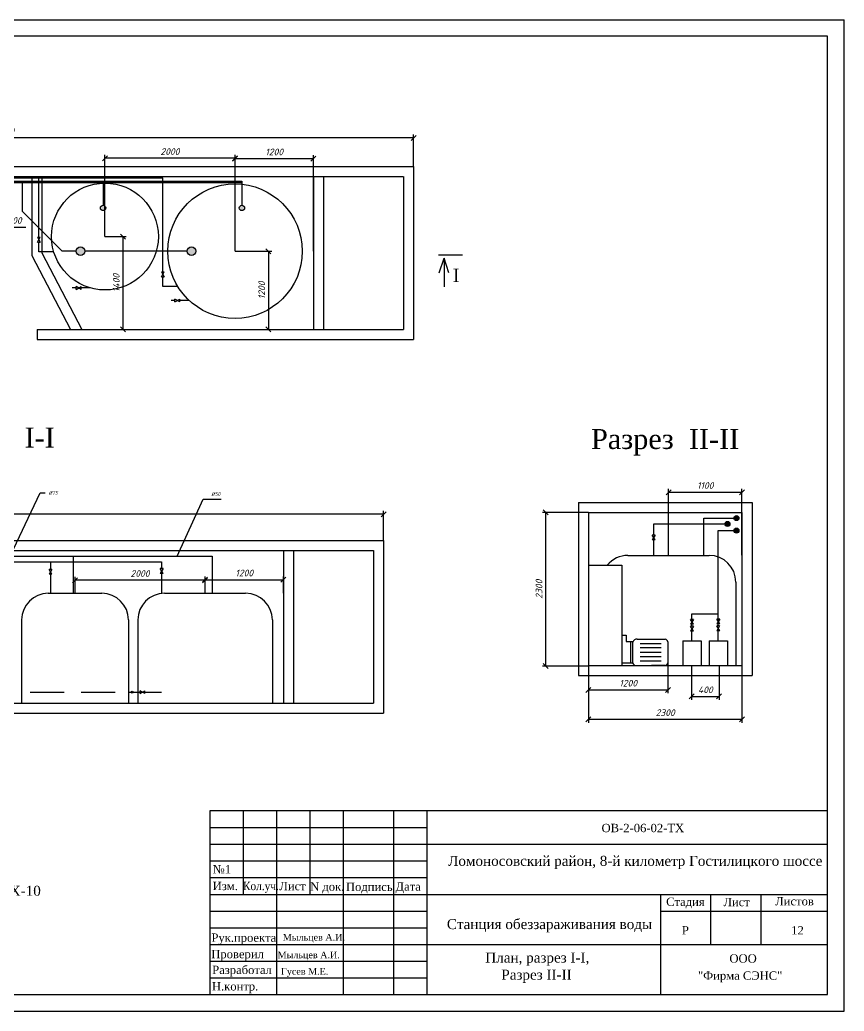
# Model space of a CAD drawing. Header units: millimetres. Extents: x 158645 to 1043550, y -60647 to 236438.
# Drawn here: x 629573 to 654260, y 146746 to 176446 of the extents above; entities that cross this region are included whole.
import ezdxf

# ---------------------------------------------------------------- set-up
doc = ezdxf.new("R2010")
doc.units = ezdxf.units.MM
doc.linetypes.add('DASHED', pattern=[19.05, 12.7, -6.35])
doc.layers.add('опорудование', color=7, linetype='Continuous')
doc.styles.add('CН', font='TIMES.TTF')
doc.styles.add('СИС', font='txt.shx', dxfattribs={"oblique": 15})
doc.styles.add('СН с наклоном', font='TIMES.TTF', dxfattribs={"oblique": 15})
doc.dimstyles.new('50 СИС', dxfattribs={"dimscale": 0, "dimtxt": 200, "dimasz": 150, "dimexe": 100, "dimexo": 0.625, "dimgap": 100, "dimtad": 1, "dimlfac": 0.5, "dimdsep": 46, "dimtxsty": 'СИС', "dimblk": 'OBLIQUE', "dimcen": 2.5, "dimclrd": 3, "dimclre": 3, "dimclrt": 7, "dimadec": 0, "dimazin": 0, "dimtm": 1e-09, "dimtfac": 1, "dimtmove": 0, "dimatfit": 3, "dimldrblk": 'NONE', "dimfxl": 0, "dimtolj": 1, "dimtzin": 0, "dimarcsym": 0})

# ---------------------------------------------------------------- blocks, each defined once
blk = doc.blocks.new('_Oblique')
at = {"color": 0, "lineweight": -2}
blk.add_line((-0.5, -0.5), (0.5, 0.5), dxfattribs=at)
blk = doc.blocks.new('*D120')
at = {"layer": 'Defpoints', "color": 0, "ltscale": 80}
for p in [(615861, 161633), (615861, 160851), (640467, 160851)]:
    blk.add_point(p, dxfattribs=at)
at = {"layer": 'опорудование', "color": 3, "lineweight": -2, "ltscale": 80}
for p, q in [((615861, 160852), (615861, 161733)), ((640467, 161633), (615861, 161633)), ((640467, 160852), (640467, 161733))]:
    blk.add_line(p, q, dxfattribs=at)
at = {"layer": 'опорудование', "color": 3, "lineweight": -2, "ltscale": 80, "xscale": 150, "yscale": 150, "zscale": 150, "rotation": 180}
blk.add_blockref('_Oblique', (615861, 161633), dxfattribs=at)
at = {"layer": 'опорудование', "color": 3, "lineweight": -2, "ltscale": 80, "xscale": 150, "yscale": 150, "zscale": 150}
blk.add_blockref('_Oblique', (640467, 161633), dxfattribs=at)
at = {"layer": 'опорудование', "color": 7, "ltscale": 80, "insert": (628164, 161833), "char_height": 200, "attachment_point": 5, "style": 'СИС'}
blk.add_mtext('\\A1;12300', dxfattribs=at)
blk = doc.blocks.new('_None')
blk = doc.blocks.new('*D123')
at = {"layer": 'Defpoints', "color": 0, "ltscale": 80}
for p in [(637467, 159673), (635121, 159267), (637467, 159267)]:
    blk.add_point(p, dxfattribs=at)
at = {"layer": 'опорудование', "color": 3, "lineweight": -2, "ltscale": 80}
for p, q in [((635121, 159267), (635121, 159773)), ((635121, 159673), (637467, 159673)), ((637467, 159267), (637467, 159773))]:
    blk.add_line(p, q, dxfattribs=at)
at = {"layer": 'опорудование', "color": 3, "lineweight": -2, "ltscale": 80, "xscale": 150, "yscale": 150, "zscale": 150, "rotation": 180}
blk.add_blockref('_Oblique', (635121, 159673), dxfattribs=at)
at = {"layer": 'опорудование', "color": 3, "lineweight": -2, "ltscale": 80, "xscale": 150, "yscale": 150, "zscale": 150}
blk.add_blockref('_Oblique', (637467, 159673), dxfattribs=at)
at = {"layer": 'опорудование', "color": 7, "ltscale": 80, "insert": (636294, 159873), "char_height": 200, "attachment_point": 5, "style": 'СИС'}
blk.add_mtext('\\A1;1200', dxfattribs=at)
blk = doc.blocks.new('*D124')
at = {"layer": 'Defpoints', "color": 0, "ltscale": 80}
for p in [(631226, 159658), (631226, 159267), (635121, 159267)]:
    blk.add_point(p, dxfattribs=at)
at = {"layer": 'опорудование', "color": 3, "lineweight": -2, "ltscale": 80}
for p, q in [((631226, 159267), (631226, 159758)), ((635121, 159658), (631226, 159658)), ((635121, 159267), (635121, 159758))]:
    blk.add_line(p, q, dxfattribs=at)
at = {"layer": 'опорудование', "color": 3, "lineweight": -2, "ltscale": 80, "xscale": 150, "yscale": 150, "zscale": 150, "rotation": 180}
blk.add_blockref('_Oblique', (631226, 159658), dxfattribs=at)
at = {"layer": 'опорудование', "color": 3, "lineweight": -2, "ltscale": 80, "xscale": 150, "yscale": 150, "zscale": 150}
blk.add_blockref('_Oblique', (635121, 159658), dxfattribs=at)
at = {"layer": 'опорудование', "color": 7, "ltscale": 80, "insert": (633173, 159858), "char_height": 200, "attachment_point": 5, "style": 'СИС'}
blk.add_mtext('\\A1;2000', dxfattribs=at)
blk = doc.blocks.new('*D129')
at = {"layer": 'Defpoints', "color": 0, "ltscale": 80}
for p in [(616758, 172910), (616758, 172050), (641363, 172050)]:
    blk.add_point(p, dxfattribs=at)
at = {"layer": 'опорудование', "color": 3, "lineweight": -2, "ltscale": 80}
for p, q in [((616758, 172051), (616758, 173010)), ((641363, 172910), (616758, 172910)), ((641363, 172051), (641363, 173010))]:
    blk.add_line(p, q, dxfattribs=at)
at = {"layer": 'опорудование', "color": 3, "lineweight": -2, "ltscale": 80, "xscale": 150, "yscale": 150, "zscale": 150, "rotation": 180}
blk.add_blockref('_Oblique', (616758, 172910), dxfattribs=at)
at = {"layer": 'опорудование', "color": 3, "lineweight": -2, "ltscale": 80, "xscale": 150, "yscale": 150, "zscale": 150}
blk.add_blockref('_Oblique', (641363, 172910), dxfattribs=at)
at = {"layer": 'опорудование', "color": 7, "ltscale": 80, "insert": (629060, 173110), "char_height": 200, "attachment_point": 5, "style": 'СИС'}
blk.add_mtext('\\A1;12300', dxfattribs=at)
blk = doc.blocks.new('*D137')
at = {"layer": 'Defpoints', "color": 0, "ltscale": 80}
for p in [(638363, 172288), (636018, 169515), (638363, 169515)]:
    blk.add_point(p, dxfattribs=at)
at = {"layer": 'опорудование', "color": 3, "lineweight": -2, "ltscale": 80}
for p, q in [((636018, 169515), (636018, 172388)), ((636018, 172288), (638363, 172288)), ((638363, 169515), (638363, 172388))]:
    blk.add_line(p, q, dxfattribs=at)
at = {"layer": 'опорудование', "color": 3, "lineweight": -2, "ltscale": 80, "xscale": 150, "yscale": 150, "zscale": 150, "rotation": 180}
blk.add_blockref('_Oblique', (636018, 172288), dxfattribs=at)
at = {"layer": 'опорудование', "color": 3, "lineweight": -2, "ltscale": 80, "xscale": 150, "yscale": 150, "zscale": 150}
blk.add_blockref('_Oblique', (638363, 172288), dxfattribs=at)
at = {"layer": 'опорудование', "color": 7, "ltscale": 80, "insert": (637191, 172488), "char_height": 200, "attachment_point": 5, "style": 'СИС'}
blk.add_mtext('\\A1;1200', dxfattribs=at)
blk = doc.blocks.new('*D138')
at = {"layer": 'Defpoints', "color": 0, "ltscale": 80}
for p in [(632123, 172299), (632123, 169954), (636018, 169515)]:
    blk.add_point(p, dxfattribs=at)
at = {"layer": 'опорудование', "color": 3, "lineweight": -2, "ltscale": 80}
for p, q in [((632123, 169954), (632123, 172399)), ((636018, 172299), (632123, 172299)), ((636018, 169515), (636018, 172399))]:
    blk.add_line(p, q, dxfattribs=at)
at = {"layer": 'опорудование', "color": 3, "lineweight": -2, "ltscale": 80, "xscale": 150, "yscale": 150, "zscale": 150, "rotation": 180}
blk.add_blockref('_Oblique', (632123, 172299), dxfattribs=at)
at = {"layer": 'опорудование', "color": 3, "lineweight": -2, "ltscale": 80, "xscale": 150, "yscale": 150, "zscale": 150}
blk.add_blockref('_Oblique', (636018, 172299), dxfattribs=at)
at = {"layer": 'опорудование', "color": 7, "ltscale": 80, "insert": (634070, 172499), "char_height": 200, "attachment_point": 5, "style": 'СИС'}
blk.add_mtext('\\A1;2000', dxfattribs=at)
blk = doc.blocks.new('*D139')
at = {"layer": 'Defpoints', "color": 0, "ltscale": 80}
for p in [(636018, 169515), (636018, 167170), (637018, 167170)]:
    blk.add_point(p, dxfattribs=at)
at = {"layer": 'опорудование', "color": 3, "lineweight": -2, "ltscale": 80}
for p, q in [((636018, 169515), (637118, 169515)), ((637018, 169515), (637018, 167170)), ((636018, 167170), (637118, 167170))]:
    blk.add_line(p, q, dxfattribs=at)
at = {"layer": 'опорудование', "color": 3, "lineweight": -2, "ltscale": 80, "xscale": 150, "yscale": 150, "zscale": 150}
for p, rotation in [((637018, 169515), 90), ((637018, 167170), 270)]:
    blk.add_blockref('_Oblique', p, dxfattribs=dict(at, rotation=rotation))
at = {"layer": 'опорудование', "color": 7, "ltscale": 80, "insert": (636818, 168342), "char_height": 200, "attachment_point": 5, "rotation": 90, "style": 'СИС'}
blk.add_mtext('\\A1;1200', dxfattribs=at)
blk = doc.blocks.new('*D140')
at = {"layer": 'Defpoints', "color": 0, "ltscale": 80}
for p in [(632123, 169954), (632123, 167170), (632660, 167170)]:
    blk.add_point(p, dxfattribs=at)
at = {"layer": 'опорудование', "color": 3, "lineweight": -2, "ltscale": 80}
for p, q in [((632123, 169954), (632760, 169954)), ((632660, 169954), (632660, 167170)), ((632123, 167170), (632760, 167170))]:
    blk.add_line(p, q, dxfattribs=at)
at = {"layer": 'опорудование', "color": 3, "lineweight": -2, "ltscale": 80, "xscale": 150, "yscale": 150, "zscale": 150}
for p, rotation in [((632660, 169954), 90), ((632660, 167170), 270)]:
    blk.add_blockref('_Oblique', p, dxfattribs=dict(at, rotation=rotation))
at = {"layer": 'опорудование', "color": 7, "ltscale": 80, "insert": (632460, 168562), "char_height": 200, "attachment_point": 5, "rotation": 90, "style": 'СИС'}
blk.add_mtext('\\A1;1400', dxfattribs=at)
blk = doc.blocks.new('*D143')
at = {"layer": 'Defpoints', "color": 0, "ltscale": 80}
for p in [(628386, 170834), (628910, 170834), (628910, 170236)]:
    blk.add_point(p, dxfattribs=at)
at = {"layer": 'опорудование', "color": 3, "lineweight": -2, "ltscale": 80}
for p, q in [((628386, 170833), (628386, 170136)), ((628910, 170834), (628910, 170136)), ((628386, 170236), (628910, 170236)), ((628910, 170236), (629753, 170236))]:
    blk.add_line(p, q, dxfattribs=at)
at = {"layer": 'опорудование', "color": 3, "lineweight": -2, "ltscale": 80, "xscale": 150, "yscale": 150, "zscale": 150, "rotation": 180}
blk.add_blockref('_Oblique', (628386, 170236), dxfattribs=at)
at = {"layer": 'опорудование', "color": 3, "lineweight": -2, "ltscale": 80, "xscale": 150, "yscale": 150, "zscale": 150}
blk.add_blockref('_Oblique', (628910, 170236), dxfattribs=at)
at = {"layer": 'опорудование', "color": 7, "ltscale": 80, "insert": (629407, 170436), "char_height": 200, "attachment_point": 5, "style": 'СИС'}
blk.add_mtext('\\A1;400', dxfattribs=at)
blk = doc.blocks.new('*D145')
at = {"layer": 'Defpoints', "color": 0, "ltscale": 80}
for p in [(646600, 157106), (651200, 157106), (646600, 155489)]:
    blk.add_point(p, dxfattribs=at)
at = {"layer": 'опорудование', "color": 3, "lineweight": -2, "ltscale": 80}
for p, q in [((646600, 157105), (646600, 155389)), ((651200, 157105), (651200, 155389)), ((651200, 155489), (646600, 155489))]:
    blk.add_line(p, q, dxfattribs=at)
at = {"layer": 'опорудование', "color": 3, "lineweight": -2, "ltscale": 80, "xscale": 150, "yscale": 150, "zscale": 150, "rotation": 180}
blk.add_blockref('_Oblique', (646600, 155489), dxfattribs=at)
at = {"layer": 'опорудование', "color": 3, "lineweight": -2, "ltscale": 80, "xscale": 150, "yscale": 150, "zscale": 150}
blk.add_blockref('_Oblique', (651200, 155489), dxfattribs=at)
at = {"layer": 'опорудование', "color": 7, "ltscale": 80, "insert": (648900, 155689), "char_height": 200, "attachment_point": 5, "style": 'СИС'}
blk.add_mtext('\\A1;2300', dxfattribs=at)
blk = doc.blocks.new('*D146')
at = {"layer": 'Defpoints', "color": 0, "ltscale": 80}
for p in [(645322, 161687), (646600, 161687), (646600, 157087)]:
    blk.add_point(p, dxfattribs=at)
at = {"layer": 'опорудование', "color": 3, "lineweight": -2, "ltscale": 80}
for p, q in [((646600, 161687), (645222, 161687)), ((645322, 157087), (645322, 161687)), ((646600, 157087), (645222, 157087))]:
    blk.add_line(p, q, dxfattribs=at)
at = {"layer": 'опорудование', "color": 3, "lineweight": -2, "ltscale": 80, "xscale": 150, "yscale": 150, "zscale": 150}
for p, rotation in [((645322, 161687), 90), ((645322, 157087), 270)]:
    blk.add_blockref('_Oblique', p, dxfattribs=dict(at, rotation=rotation))
at = {"layer": 'опорудование', "color": 7, "ltscale": 80, "insert": (645122, 159387), "char_height": 200, "attachment_point": 5, "rotation": 90, "style": 'СИС'}
blk.add_mtext('\\A1;2300', dxfattribs=at)
blk = doc.blocks.new('*D147')
at = {"layer": 'Defpoints', "color": 0, "ltscale": 80}
for p in [(649691, 157106), (650516, 157106), (650516, 156174)]:
    blk.add_point(p, dxfattribs=at)
at = {"layer": 'опорудование', "color": 3, "lineweight": -2, "ltscale": 80}
for p, q in [((649691, 157105), (649691, 156074)), ((650516, 157105), (650516, 156074)), ((649691, 156174), (650516, 156174))]:
    blk.add_line(p, q, dxfattribs=at)
at = {"layer": 'опорудование', "color": 3, "lineweight": -2, "ltscale": 80, "xscale": 150, "yscale": 150, "zscale": 150, "rotation": 180}
blk.add_blockref('_Oblique', (649691, 156174), dxfattribs=at)
at = {"layer": 'опорудование', "color": 3, "lineweight": -2, "ltscale": 80, "xscale": 150, "yscale": 150, "zscale": 150}
blk.add_blockref('_Oblique', (650516, 156174), dxfattribs=at)
at = {"layer": 'опорудование', "color": 7, "ltscale": 80, "insert": (650104, 156374), "char_height": 200, "attachment_point": 5, "style": 'СИС'}
blk.add_mtext('\\A1;400', dxfattribs=at)
blk = doc.blocks.new('*D148')
at = {"layer": 'Defpoints', "color": 0, "ltscale": 80}
for p in [(648984, 157359), (646600, 157087), (648984, 156372)]:
    blk.add_point(p, dxfattribs=at)
at = {"layer": 'опорудование', "color": 3, "lineweight": -2, "ltscale": 80}
for p, q in [((648984, 157358), (648984, 156272)), ((646600, 157086), (646600, 156272)), ((646600, 156372), (648984, 156372))]:
    blk.add_line(p, q, dxfattribs=at)
at = {"layer": 'опорудование', "color": 3, "lineweight": -2, "ltscale": 80, "xscale": 150, "yscale": 150, "zscale": 150, "rotation": 180}
blk.add_blockref('_Oblique', (646600, 156372), dxfattribs=at)
at = {"layer": 'опорудование', "color": 3, "lineweight": -2, "ltscale": 80, "xscale": 150, "yscale": 150, "zscale": 150}
blk.add_blockref('_Oblique', (648984, 156372), dxfattribs=at)
at = {"layer": 'опорудование', "color": 7, "ltscale": 80, "insert": (647792, 156572), "char_height": 200, "attachment_point": 5, "style": 'СИС'}
blk.add_mtext('\\A1;1200', dxfattribs=at)
blk = doc.blocks.new('*D149')
at = {"layer": 'Defpoints', "color": 0, "ltscale": 80}
for p in [(651200, 162295), (649000, 160402), (651200, 160402)]:
    blk.add_point(p, dxfattribs=at)
at = {"layer": 'опорудование', "color": 3, "lineweight": -2, "ltscale": 80}
for p, q in [((649000, 160403), (649000, 162395)), ((649000, 162295), (651200, 162295)), ((651200, 160403), (651200, 162395))]:
    blk.add_line(p, q, dxfattribs=at)
at = {"layer": 'опорудование', "color": 3, "lineweight": -2, "ltscale": 80, "xscale": 150, "yscale": 150, "zscale": 150, "rotation": 180}
blk.add_blockref('_Oblique', (649000, 162295), dxfattribs=at)
at = {"layer": 'опорудование', "color": 3, "lineweight": -2, "ltscale": 80, "xscale": 150, "yscale": 150, "zscale": 150}
blk.add_blockref('_Oblique', (651200, 162295), dxfattribs=at)
at = {"layer": 'опорудование', "color": 7, "ltscale": 80, "insert": (650100, 162495), "char_height": 200, "attachment_point": 5, "style": 'СИС'}
blk.add_mtext('\\A1;1100', dxfattribs=at)

msp = doc.modelspace()

# ---------------------------------------------------------------- hatches: boundary and pattern name
at = {"layer": 'опорудование', "ltscale": 80}
h = msp.add_hatch(color=7, dxfattribs=at)
h.paths.add_polyline_path([(632145.954, 170809.016, 1), (631986.918, 170809.016, 1)])
h.paths.add_polyline_path([(636304.489, 170809.016, 1), (636145.453, 170809.016, 1)])
h = msp.add_hatch(color=7, dxfattribs=at)
h.paths.add_polyline_path([(631256.939, 169514.532, 1), (631517.649, 169514.532, 1)])
h.paths.add_polyline_path([(634846.685, 169514.532, 1), (634585.974, 169514.532, 1)])
for points in [[(650957.809, 161517.057, 1), (651108.067, 161517.057, 1)], [(650690.686, 161342.47, 1), (650840.944, 161342.47, 1)], [(651108.067, 161143.841, 1), (650957.809, 161143.841, 1)], [(649744.498, 158484.374), (649660.136, 158484.374), (649702.42, 158411.077)], [(650531.822, 158493.306), (650447.46, 158493.306), (650489.743, 158420.009)], [(632959.755, 156303.051, 1), (632907.886, 156303.051, 1)]]:
    msp.add_hatch(color=7, dxfattribs=at).paths.add_polyline_path(points)

# ---------------------------------------------------------------- linework, layer by layer
for p, q in [((612260.161, 176446.142), (654260.161, 176446.142)), ((654260.161, 146746.142), (654260.161, 176446.142)), ((653760.161, 175952.764), (613971.965, 175952.764)), ((653760.161, 147246.142), (653760.161, 175952.764)), ((653760.161, 152746.142), (635260.161, 152746.142)), ((635260.161, 152746.142), (635260.161, 147246.142)), ((636260.161, 152746.142), (636260.161, 150246.142)), ((637260.161, 152746.142), (637260.161, 147246.142)), ((638260.161, 152746.142), (638260.161, 150246.142)), ((639260.161, 152746.142), (639260.161, 147246.142)), ((640760.161, 152746.142), (640760.161, 147246.142)), ((641760.161, 152746.142), (641760.161, 147246.142)), ((635260.161, 152246.142), (641760.161, 152246.142)), ((635260.161, 151746.142), (653760.161, 151746.142)), ((635260.161, 151246.142), (641760.161, 151246.142)), ((635260.161, 150746.142), (641760.161, 150746.142)), ((635260.161, 150246.142), (653760.161, 150246.142)), ((648760.161, 150246.142), (648760.161, 147246.142)), ((650260.161, 150246.142), (650260.161, 148746.142)), ((651760.161, 150246.142), (651760.161, 148746.142)), ((635260.161, 149746.142), (641760.161, 149746.142)), ((648760.161, 149746.142), (653760.161, 149746.142)), ((635260.161, 149246.142), (641760.161, 149246.142)), ((635260.161, 148746.142), (653760.161, 148746.142)), ((635260.161, 148246.142), (641760.161, 148246.142)), ((635260.161, 147746.142), (641760.161, 147746.142)), ((613971.965, 147246.142), (653760.161, 147246.142)), ((612260.161, 146746.142), (654260.161, 146746.142))]:
    msp.add_line(p, q)
msp.add_arc((654250.161, 146756.142), 10, 270, 0)
at = {"layer": 'опорудование', "color": 7, "ltscale": 80}
for p, q in [((616757.583, 172050.493), (641363.398, 172050.493)), ((641363.398, 172050.493), (641363.398, 166869.634)), ((617057.583, 171750.493), (641057.583, 171750.493)), ((629931.687, 171750.493), (629931.687, 169388.743)), ((630231.687, 171750.493), (630231.687, 169462.557)), ((638363.398, 171750.493), (638363.398, 167169.634)), ((638663.398, 171750.493), (638663.398, 167169.634)), ((641063.398, 171750.493), (641063.398, 167169.634)), ((630101.537, 169932.543), (630185.899, 169932.543)), ((630101.537, 169932.543), (630186.104, 169785.95)), ((630101.742, 169785.95), (630185.899, 169932.543)), ((630101.742, 169785.95), (630186.104, 169785.95)), ((629931.687, 169388.743), (631094.076, 167169.634)), ((630231.687, 169462.557), (631432.74, 167169.634)), ((633811.807, 168894.088), (633896.373, 168747.495)), ((633811.807, 168894.088), (633896.169, 168894.088)), ((633812.012, 168747.495), (633896.169, 168894.088)), ((633812.012, 168747.495), (633896.373, 168747.495)), ((631258.673, 168370.68), (631405.267, 168455.246)), ((631405.267, 168370.885), (631258.673, 168455.042)), ((631258.673, 168370.68), (631258.673, 168455.042)), ((631405.267, 168370.885), (631405.267, 168455.246)), ((634214.169, 167995.872), (634360.762, 168080.438)), ((634214.169, 167995.872), (634214.169, 168080.234)), ((634360.762, 167996.077), (634214.169, 168080.234)), ((634360.762, 167996.077), (634360.762, 168080.438)), ((630095.384, 167169.634), (630095.384, 166869.634)), ((630095.384, 167169.634), (641063.398, 167169.634)), ((630095.384, 166869.634), (641363.398, 166869.634)), ((646300.46, 161986.632), (651500.46, 161986.632)), ((646300.46, 161986.632), (646300.46, 156805.774)), ((651500.46, 161986.632), (651500.46, 156805.774)), ((646600.46, 161686.632), (651200.46, 161686.632)), ((646600.46, 161686.632), (646600.46, 157086.632)), ((651200.46, 161686.632), (651200.46, 157105.774)), ((648598.656, 161010.209), (648514.295, 161010.209)), ((648598.861, 160863.616), (648514.295, 161010.209)), ((648598.656, 161010.209), (648514.5, 160863.616)), ((615860.754, 160851.052), (640466.569, 160851.052)), ((640466.569, 160851.052), (640466.569, 155670.194)), ((648598.861, 160863.616), (648514.5, 160863.616)), ((616160.754, 160551.052), (640160.754, 160551.052)), ((637466.569, 160551.052), (637466.569, 155970.194)), ((637766.569, 160551.052), (637766.569, 155970.194)), ((640166.569, 160551.052), (640166.569, 155970.194)), ((630532.619, 159981.531), (630448.258, 159981.531)), ((630532.824, 159834.937), (630448.258, 159981.531)), ((630532.619, 159981.531), (630448.462, 159834.937)), ((630532.824, 159834.937), (630448.462, 159834.937)), ((633861.655, 160005.564), (633777.293, 160005.564)), ((633861.86, 159858.971), (633777.293, 160005.564)), ((633861.655, 160005.564), (633777.498, 159858.971)), ((633861.86, 159858.971), (633777.498, 159858.971)), ((630425.878, 159266.608), (632025.759, 159266.608)), ((649744.498, 158484.374), (649660.136, 158484.374)), ((649744.703, 158337.78), (649660.136, 158484.374)), ((649744.498, 158484.374), (649660.341, 158337.78)), ((649744.703, 158337.78), (649660.341, 158337.78)), ((650531.822, 158493.306), (650447.46, 158493.306)), ((650532.027, 158346.713), (650447.46, 158493.306)), ((650531.822, 158493.306), (650447.665, 158346.713)), ((650532.027, 158346.713), (650447.665, 158346.713)), ((647600.46, 158015.517), (647732.418, 158015.517)), ((647732.418, 158015.517), (647731.799, 157824.435)), ((649744.525, 158130.835), (649659.958, 158277.429)), ((649744.32, 158277.429), (649659.958, 158277.429)), ((649744.32, 158277.429), (649660.163, 158130.835)), ((649744.525, 158130.835), (649660.163, 158130.835)), ((650531.848, 158139.768), (650447.282, 158286.361)), ((650531.644, 158286.361), (650447.282, 158286.361)), ((650531.644, 158286.361), (650447.487, 158139.768)), ((650531.848, 158139.768), (650447.487, 158139.768)), ((647731.799, 157824.435), (647943.753, 157823.748)), ((647856.657, 157823.748), (647856.764, 157186.823)), ((647926.115, 157800.477), (647926.115, 157181.839)), ((648146.486, 157758.617), (648775.309, 157758.617)), ((649427.973, 157845.579), (649427.973, 157105.774)), ((649427.973, 157845.579), (649976.715, 157845.579)), ((649976.715, 157845.579), (649976.715, 157105.774)), ((650215.296, 157845.579), (650215.296, 157105.774)), ((650215.296, 157845.579), (650764.038, 157845.579)), ((650764.038, 157845.579), (650764.038, 157105.774)), ((648146.486, 157636.959), (648775.309, 157636.959)), ((648146.486, 157497.921), (648775.309, 157497.921)), ((648146.486, 157376.262), (648775.309, 157376.262)), ((648146.486, 157237.224), (648775.309, 157237.224)), ((646600.46, 157105.774), (651200.46, 157105.774)), ((646300.46, 156805.774), (651500.46, 156805.774)), ((633174.55, 156260.768), (633321.143, 156345.334)), ((633174.55, 156260.768), (633174.55, 156345.13)), ((633321.143, 156260.973), (633174.55, 156345.13)), ((633321.143, 156260.973), (633321.143, 156345.334)), ((616160.754, 155970.194), (640166.569, 155970.194)), ((615860.754, 155670.194), (640466.569, 155670.194))]:
    msp.add_line(p, q, dxfattribs=at)
at = {"layer": 'опорудование', "color": 1, "ltscale": 80}
for p, q in [((621418.292, 171708.927), (633853.988, 171708.927)), ((630143.718, 169932.543), (630143.718, 171708.927)), ((633853.988, 168894.088), (633853.988, 171708.927)), ((624976.429, 171575.415), (636224.971, 171575.415)), ((629649.537, 170700.79), (629649.537, 171575.415)), ((630835.795, 169514.532), (629649.537, 170700.79)), ((630143.718, 169859.424), (630143.718, 169859.068)), ((630143.718, 169859.068), (630143.718, 169859.424)), ((630143.718, 169496.548), (630143.718, 169785.95)), ((630589.277, 169496.548), (630143.718, 169496.548)), ((631256.939, 169514.532), (630835.795, 169514.532)), ((634585.974, 169514.532), (631517.649, 169514.532)), ((642833.162, 169397.651), (642112.225, 169397.651)), ((642129.992, 168868.061), (642277.654, 169302.151)), ((642277.654, 169302.151), (642277.654, 168451.334)), ((642425.315, 168868.061), (642277.654, 169302.151)), ((633853.988, 168820.969), (633853.988, 168820.613)), ((633853.988, 168820.613), (633853.988, 168820.969)), ((633853.988, 168461.796), (633853.988, 168747.495)), ((631258.673, 168412.861), (631145.13, 168412.861)), ((631331.792, 168412.861), (631332.148, 168412.861)), ((631332.148, 168412.861), (631331.792, 168412.861)), ((631690.965, 168412.861), (631405.267, 168412.861)), ((634299.546, 168461.796), (633853.988, 168461.796)), ((634214.169, 168038.053), (634100.626, 168038.053)), ((634287.644, 168038.053), (634287.288, 168038.053)), ((634287.288, 168038.053), (634287.644, 168038.053)), ((634646.461, 168038.053), (634360.762, 168038.053)), ((648556.502, 161342.47), (650690.686, 161342.47)), ((648556.502, 161010.209), (648556.502, 161342.47)), ((650489.667, 161143.841), (650957.809, 161143.841)), ((650489.667, 158493.306), (650489.667, 161143.841)), ((648556.502, 160937.044), (648556.502, 160936.78)), ((648556.502, 160936.78), (648556.502, 160937.044)), ((648556.502, 160402.188), (648556.502, 160863.616)), ((648556.68, 160936.735), (648556.68, 160937.091)), ((648556.68, 160937.091), (648556.68, 160936.735)), ((619549.933, 160206.89), (633819.501, 160206.89)), ((630490.465, 160206.89), (630490.465, 159981.531)), ((633819.501, 160206.89), (633819.501, 160005.564)), ((630490.465, 159908.366), (630490.465, 159908.102)), ((630490.465, 159834.937), (630490.465, 159266.608)), ((630490.643, 159908.412), (630490.643, 159908.056)), ((630490.643, 159908.056), (630490.643, 159908.412)), ((633819.501, 159932.399), (633819.501, 159932.135)), ((633819.501, 159858.971), (633819.501, 159261.934)), ((633819.679, 159932.446), (633819.679, 159932.09)), ((633819.679, 159932.09), (633819.679, 159932.446)), ((649702.344, 158648.42), (650489.667, 158648.42)), ((649702.344, 158484.374), (649702.344, 158648.42)), ((649702.344, 158411.209), (649702.344, 158410.944)), ((649702.344, 158410.944), (649702.344, 158411.209)), ((649702.344, 158277.429), (649702.344, 158337.78)), ((649702.522, 158410.899), (649702.522, 158411.255)), ((649702.522, 158410.899), (649702.522, 158411.255)), ((649702.522, 158411.255), (649702.522, 158410.899)), ((650489.667, 158420.141), (650489.667, 158419.877)), ((650489.667, 158419.877), (650489.667, 158420.141)), ((650489.667, 158286.361), (650489.667, 158346.713)), ((650489.846, 158419.832), (650489.846, 158420.188)), ((650489.846, 158419.832), (650489.846, 158420.188)), ((650489.846, 158420.188), (650489.846, 158419.832)), ((649702.165, 158204.264), (649702.165, 158204)), ((649702.344, 158204.31), (649702.344, 158203.955)), ((649702.344, 158203.955), (649702.344, 158204.31)), ((649702.344, 158203.955), (649702.344, 158204.31)), ((649702.344, 157845.579), (649702.344, 158130.835)), ((650489.489, 158213.196), (650489.489, 158212.932)), ((650489.667, 158213.243), (650489.667, 158212.887)), ((650489.667, 158212.887), (650489.667, 158213.243)), ((650489.667, 158212.887), (650489.667, 158213.243)), ((650489.667, 157845.579), (650489.667, 158139.768)), ((632825.759, 156303.051), (633819.501, 156303.051)), ((633248.025, 156302.949), (633247.669, 156302.949)), ((633247.669, 156302.949), (633248.025, 156302.949))]:
    msp.add_line(p, q, dxfattribs=at)
at = {"layer": 'опорудование', "color": 5, "ltscale": 80}
for p, q in [((619131.962, 171617.151), (636224.971, 171617.151)), ((632066.436, 171617.151), (632066.436, 170888.534)), ((636224.971, 171617.151), (636224.971, 170888.534)), ((630143.718, 169859.068), (630143.718, 169859.424)), ((630143.718, 169859.424), (630143.718, 169859.068)), ((633853.988, 168820.969), (633853.988, 168820.613)), ((633853.988, 168820.613), (633853.988, 168820.969)), ((631331.792, 168412.861), (631332.148, 168412.861)), ((631332.148, 168412.861), (631331.792, 168412.861)), ((634287.644, 168038.053), (634287.288, 168038.053)), ((634287.288, 168038.053), (634287.644, 168038.053)), ((650059.627, 160402.188), (650059.627, 161517.057)), ((650059.627, 161517.057), (650957.809, 161517.057)), ((648556.68, 160936.735), (648556.68, 160937.091)), ((648556.68, 160937.091), (648556.68, 160936.735)), ((618235.133, 160381.477), (635328.142, 160381.477)), ((631169.607, 160381.477), (631169.607, 159266.608)), ((635328.142, 160381.477), (635328.142, 159266.608)), ((646600.46, 160105.774), (647600.46, 160105.774)), ((647600.46, 160105.774), (647600.46, 157086.632)), ((630490.643, 159908.412), (630490.643, 159908.056)), ((630490.643, 159908.056), (630490.643, 159908.412)), ((633819.679, 159932.446), (633819.679, 159932.09)), ((633819.679, 159932.09), (633819.679, 159932.446)), ((649702.522, 158410.899), (649702.522, 158411.255)), ((649702.522, 158411.255), (649702.522, 158410.899)), ((650489.846, 158419.832), (650489.846, 158420.188)), ((650489.846, 158420.188), (650489.846, 158419.832)), ((649702.344, 158204.31), (649702.344, 158203.955)), ((649702.344, 158203.955), (649702.344, 158204.31)), ((650489.667, 158213.243), (650489.667, 158212.887)), ((650489.667, 158212.887), (650489.667, 158213.243)), ((633248.025, 156302.949), (633247.669, 156302.949)), ((633247.669, 156302.949), (633248.025, 156302.949))]:
    msp.add_line(p, q, dxfattribs=at)
at = {"layer": 'опорудование', "color": 4, "ltscale": 80}
for p, q in [((647785.5, 160402.188), (650215.421, 160402.188)), ((651015.421, 159602.188), (651015.421, 157105.774)), ((633905.848, 159266.608), (636335.769, 159266.608)), ((629625.878, 158466.608), (629625.878, 155970.194)), ((632825.759, 158466.608), (632825.759, 155970.194)), ((633105.848, 158466.608), (633105.848, 155970.194)), ((637135.769, 158466.608), (637135.769, 155970.194))]:
    msp.add_line(p, q, dxfattribs=at)
at = {"layer": 'опорудование', "ltscale": 80}
for p, q in [((648013.109, 157105.774), (648770.244, 157105.774)), ((648897.087, 157105.774), (648485.402, 157105.774))]:
    msp.add_line(p, q, dxfattribs=at)
at = {"layer": 'опорудование', "color": 1, "linetype": 'DASHED', "ltscale": 80}
msp.add_line((629886.825, 156303.051), (632686.866, 156303.051), dxfattribs=at)
at = {"layer": 'опорудование', "color": 7, "ltscale": 80}
for points in [[(648059.781, 157888.473), (648902.892, 157888.473)], [(648984.082, 157812.077), (648984.082, 157181.839)], [(647600.46, 157186.924), (647926.115, 157186.795)]]:
    msp.add_lwpolyline(points, dxfattribs=at)
for centre, radius in [((632122.628, 169953.532), 1600), ((636017.677, 169514.532), 2015), ((632066.436, 170809.016), 79.518), ((636224.971, 170809.016), 79.518), ((631387.294, 169514.532), 130.355), ((634716.33, 169514.532), 130.355), ((651032.938, 161517.057), 75.129), ((650765.815, 161342.47), 75.129), ((651032.938, 161143.841), 75.129), ((632933.82, 156303.051), 25.935)]:
    msp.add_circle(centre, radius, dxfattribs=at)
at = {"layer": 'опорудование', "color": 4, "ltscale": 80}
for centre, start, end in [((647785.5, 159602.188), 90, 140.9880586), ((650215.421, 159602.188), 0, 90), ((633905.848, 158466.608), 90, 180), ((636335.769, 158466.608), 0, 90)]:
    msp.add_arc(centre, 800, start, end, dxfattribs=at)
at = {"layer": 'опорудование', "color": 7, "ltscale": 80}
for centre, radius, start, end in [((630425.878, 158466.608), 800, 90, 180), ((632025.759, 158466.608), 800, 0, 90), ((648024.702, 157789.439), 99.203, 168.4317675, 186.3884457), ((648060.402, 157748.182), 143.937, 89.3811109, 156.7043019), ((648867.68, 157769.711), 123.872, 19.999662, 73.4852709), ((648024.722, 157206.835), 101.726, 194.2242646, 263.4451008), ((648885.475, 157206.835), 101.726, 276.5548992, 345.7757354)]:
    msp.add_arc(centre, radius, start, end, dxfattribs=at)

# ---------------------------------------------------------------- texts
for s, height, style, p in [('ОВ-2-06-02-ТХ', 250, 'CН', (646994.571, 152108.791)), ('Ломоносовский район, 8-й километр Гостилицкого шоссе', 300, 'СН с наклоном', (642398.702, 151099.719)), ('№1', 250, 'CН', (635348.737, 150872.093)), ('Изм.', 250, 'CН', (635348.737, 150372.093)), ('Лист', 250, 'CН', (637343.477, 150369.773)), ('N док.', 250, 'CН', (638266.213, 150353.421)), ('Подпись', 250, 'CН', (639339.311, 150346.436)), ('Дата', 250, 'CН', (640822.584, 150356.511)), ('Стадия', 250, 'CН', (648929.047, 149899.005)), ('Лист', 250, 'CН', (650643.368, 149891.426)), ('Листов', 250, 'CН', (652194.456, 149915.107)), ('Cтанция обеззараживания воды', 300, 'CН', (642361.942, 149205.369)), ('Р', 250, 'CН', (649399.727, 149044.168)), ('12', 250, 'CН', (652674.621, 149044.168)), ('Рук.проекта', 250, 'CН', (635310.722, 148824.188)), ('Мыльцев А.И.', 200, 'CН', (637449.189, 148860.635)), ('Проверил', 250, 'CН', (635306.448, 148332.23)), ('Мыльцев А.И.', 200, 'CН', (637294.182, 148332.23)), ('План, разрез I-I,', 300, 'CН', (643513.913, 148202.257)), ('ООО', 250, 'CН', (650823.76, 148200.309)), ('Разработал', 250, 'CН', (635333.802, 147858.488)), ('Гусев М.Е.', 200, 'CН', (637394.481, 147840.267)), ('Разрез II-II', 300, 'CН', (643993.277, 147690.306)), ('"Фирма СЭНС"', 250, 'CН', (649883.59, 147686.998)), ('Н.контр.', 250, 'CН', (635324.684, 147366.524))]:
    msp.add_text(s, height=height, dxfattribs=dict(style=style)).set_placement(p)
at = {"style": 'CН', "width": 0.9}
msp.add_text('Кол.уч.', height=250, dxfattribs=at).set_placement((636253.247, 150372.093))
at = {"layer": 'опорудование', "color": 7, "ltscale": 80, "style": 'CН'}
for s, height, p in [('I', 400, (642538.234, 168590.243)), ('Разрез  I-I', 600, (626784.442, 163630.367)), ('Разрез  II-II', 600, (646678.52, 163588.593)), ('Данный лист отменяет листы № ТХ-9, ТХ-10', 300, (621441.663, 150203.184))]:
    msp.add_text(s, height=height, dxfattribs=at).set_placement(p)
at = {"layer": 'опорудование', "color": 7, "ltscale": 80, "insert": (630435.888, 162328.435), "char_height": 107.6032, "width": 1458.9161, "attachment_point": 1, "style": 'СИС'}
msp.add_mtext('\\A1;%%c75', dxfattribs=at)
at = {"layer": 'опорудование', "color": 7, "ltscale": 80, "insert": (635308.613, 162184.163), "char_height": 107.6032, "attachment_point": 7, "style": 'СИС'}
msp.add_mtext('\\A1;%%c50', dxfattribs=at)

# ---------------------------------------------------------------- dimensions: what is measured, and where the dimension line sits
at = {"layer": 'опорудование', "color": 7, "ltscale": 80}
for base, p1, p2, text, picture, middle in [((616757.583, 172910.369), (641363.398, 172050.493), (616757.583, 172050.493), '12300', '*D129', (629060.491, 173110.369)), ((632122.628, 172299.047), (636017.677, 169514.532), (632122.628, 169953.532), '2000', '*D138', (634070.153, 172499.047)), ((638363.398, 172288.371), (636017.677, 169514.532), (638363.398, 169514.532), '1200', '*D137', (637190.538, 172488.371)), ((628909.897, 170236.074), (628385.991, 170833.831), (628909.897, 170834.456), '400', '*D143', (629406.628, 170436.074)), ((615860.754, 161633.381), (640466.569, 160851.052), (615860.754, 160851.052), '12300', '*D120', (628163.662, 161833.381)), ((631225.818, 159657.737), (635120.809, 159266.608), (631225.818, 159266.608), '2000', '*D124', (633173.314, 159857.737)), ((637466.569, 159672.691), (635120.809, 159266.608), (637466.569, 159266.608), '1200', '*D123', (636293.689, 159872.691)), ((648984.082, 156371.729), (646600.46, 157086.632), (648984.082, 157358.861), '1200', '*D148', (647792.271, 156571.729)), ((650516.064, 156174.302), (649691.121, 157105.774), (650516.064, 157105.774), '400', '*D147', (650103.592, 156374.302))]:
    dim = msp.add_linear_dim(base=base, p1=p1, p2=p2, text=text, dimstyle='50 СИС', override={"dimscale": 1}, dxfattribs=at)
    dim.commit()
    dim.dimension.update_dxf_attribs({"geometry": picture, "text_midpoint": middle})
for base, p1, p2, text, picture, middle in [((632660.118, 167169.634), (632122.628, 169953.532), (632122.628, 167169.634), '1400', '*D140', (632460.118, 168561.583)), ((637017.822, 167169.634), (636017.677, 169515.157), (636017.677, 167169.634), '1200', '*D139', (636817.822, 168342.395))]:
    dim = msp.add_linear_dim(base=base, p1=p1, p2=p2, angle=90, text=text, dimstyle='50 СИС', override={"dimscale": 1}, dxfattribs=at)
    dim.commit()
    dim.dimension.update_dxf_attribs({"geometry": picture, "text_midpoint": middle})
for base, p1, p2, picture, middle in [((651200.46, 162294.524), (649000.46, 160402.188), (651200.46, 160402.188), '*D149', (650100.46, 162494.524)), ((646600.46, 155489.116), (651200.46, 157105.774), (646600.46, 157105.774), '*D145', (648900.46, 155689.116))]:
    dim = msp.add_linear_dim(base=base, p1=p1, p2=p2, dimstyle='50 СИС', override={"dimscale": 1}, dxfattribs=at)
    dim.commit()
    dim.dimension.update_dxf_attribs({"geometry": picture, "text_midpoint": middle})
dim = msp.add_linear_dim(base=(645322.405, 161686.632), p1=(646600.46, 157086.632), p2=(646600.46, 161686.632), angle=90, dimstyle='50 СИС', override={"dimscale": 1}, dxfattribs=at)
dim.commit()
dim.dimension.update_dxf_attribs({"geometry": '*D146', "text_midpoint": (645122.405, 159386.632)})

# ---------------------------------------------------------------- leaders
at = {"layer": 'опорудование', "color": 7, "ltscale": 80, "annotation_type": 0, "has_hookline": 1, "hookline_direction": 0}
for points, override, text_width in [([(629198.851, 160206.89), (630185.888, 162274.634), (630335.888, 162274.634)], {"dimgap": 100, "dimtad": 0}, 321.223), ([(634282.775, 160381.477), (635058.613, 162084.163), (635208.613, 162084.163)], {"dimgap": 100, "dimtad": 1}, 298.484)]:
    msp.add_leader(points, dimstyle='50 СИС', override=override, dxfattribs=dict(at, text_width=text_width))

doc.saveas('drawing.dxf')
